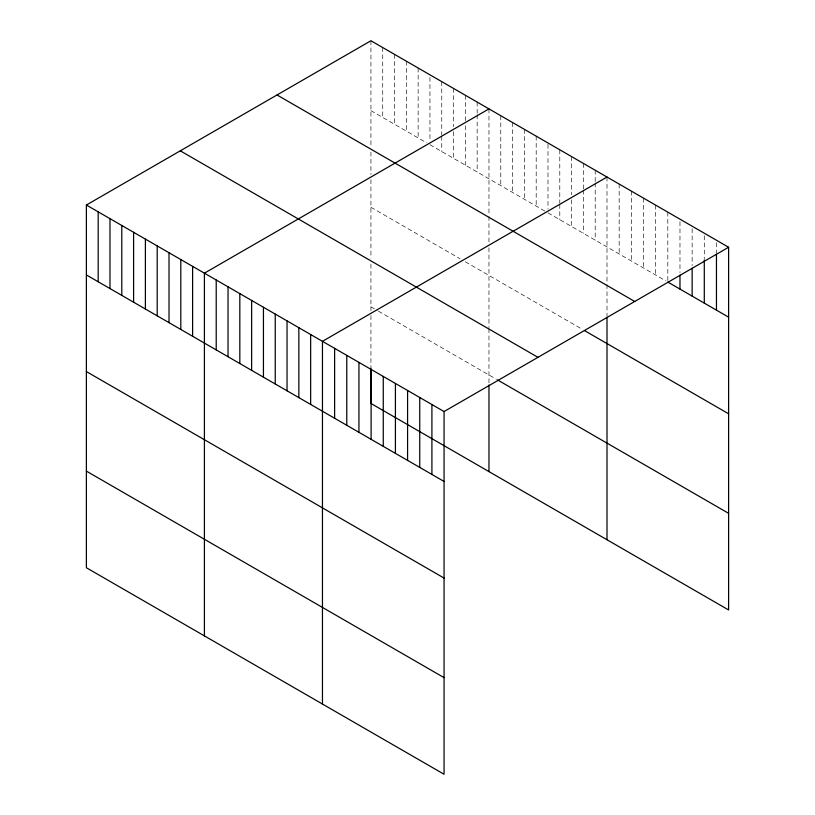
<?xml version="1.0" encoding="UTF-8"?>
<svg xmlns="http://www.w3.org/2000/svg" width="815" height="815" viewBox="0 0 815 815"><rect width="100%" height="100%" fill="white"/><g stroke="black" fill="none" stroke-linecap="round" stroke-linejoin="round"><path stroke-width="0.61" stroke-dasharray="4.08 3.06" d="M370.937 40.75L370.937 147.046M370.937 110.657L426.734 142.88M429.953 144.734L544.766 211.024M547.986 212.878L665.784 280.89M370.937 207.285L459.996 258.701M465.365 261.798L582.328 329.331M370.937 306.837L377.376 310.546M378.445 311.167L496.478 379.321M716.456 242.778L716.456 252.945M704.292 235.759L704.292 258.64M692.139 228.74L692.139 265.598M679.975 221.721L679.975 272.556M667.811 212.155L667.811 280.788M655.647 205.136L655.647 275.042M643.493 198.106L643.493 268.023M631.33 191.087L631.33 261.004M619.166 184.068L619.166 253.974M607.002 177.049L607.002 283.345M607.002 284.598L607.002 315.976M595.205 170.233L595.205 181.674M595.205 182.947L595.205 240.14M583.397 163.418L583.397 188.836M583.397 190.109L583.397 233.324M571.59 156.602L571.59 194.734M571.59 199.818L571.59 226.509M559.793 149.787L559.793 203.169M559.793 204.443L559.793 219.693M547.986 144.245L547.986 209.068M536.189 136.156L536.189 206.063M524.381 129.34L524.381 199.257M512.574 122.525L512.574 192.442M500.777 115.71L500.777 185.626M488.969 108.894L488.969 215.201M488.969 216.454L488.969 244.062M488.969 247.821L488.969 327.579M488.969 328.761L488.969 383.763M477.162 102.079L477.162 113.519M477.162 114.793L477.162 171.996M465.365 95.273L465.365 120.691M465.365 125.775L465.365 165.18M453.558 88.458L453.558 126.59M453.558 131.673L453.558 158.365M441.75 81.643L441.75 135.025M441.75 136.299L441.75 151.549M429.953 77.364L429.953 140.924M418.146 68.012L418.146 137.918M406.339 61.196L406.339 131.103M394.541 54.381L394.541 124.288M382.734 47.565L382.734 117.472M370.937 152.069L370.937 174.655M370.937 179.677L370.937 258.243M370.937 264.172L370.937 310.596M370.937 315.619L370.937 368.319"/><path stroke-width="1.22" d="M86.38 205.034L444.063 411.544L444.063 774.25L86.38 567.739L86.38 205.034L370.937 40.75L728.62 247.261L728.62 609.966L370.937 403.456L370.937 368.319M488.969 108.894L204.412 273.178L204.412 635.894M607.002 177.049L322.455 341.332L322.455 704.038M444.063 411.544L728.62 247.261M667.811 282.061L728.62 317.167M277.029 94.968L634.722 301.469M584.467 330.564L728.62 413.796M180.278 150.816L537.971 357.327M497.558 379.933L728.62 513.338M86.38 274.94L444.063 481.451M86.38 371.569L444.063 578.08M86.38 471.121L444.063 677.632M716.456 254.219L716.456 310.148M704.292 259.914L704.292 303.129M692.139 268.145L692.139 296.11M679.975 275.103L679.975 289.081M607.002 317.229L607.002 539.754M488.969 385.016L488.969 471.6M431.909 404.525L431.909 474.432M419.745 397.506L419.745 467.413M407.582 390.477L407.582 460.394M395.418 383.457L395.418 453.364M383.264 376.438L383.264 446.345M371.1 369.419L371.1 439.326M358.936 362.4L358.936 432.307M346.772 355.371L346.772 425.287M334.619 348.351L334.619 418.258M310.647 334.517L310.647 404.423M298.85 327.701L298.85 397.608M287.043 320.886L287.043 390.793M275.236 314.07L275.236 383.977M263.439 307.255L263.439 377.172M251.631 300.44L251.631 370.356M239.824 293.624L239.824 363.541M228.027 286.809L228.027 356.726M216.22 279.993L216.22 349.91M192.615 266.373L192.615 336.279M180.808 259.557L180.808 329.464M169.011 252.742L169.011 322.648M157.203 245.926L157.203 315.833M145.396 239.111L145.396 309.017M133.599 232.295L133.599 302.202M121.792 225.48L121.792 295.387M109.984 218.665L109.984 288.571M98.187 211.849L98.187 281.756"/></g></svg>
